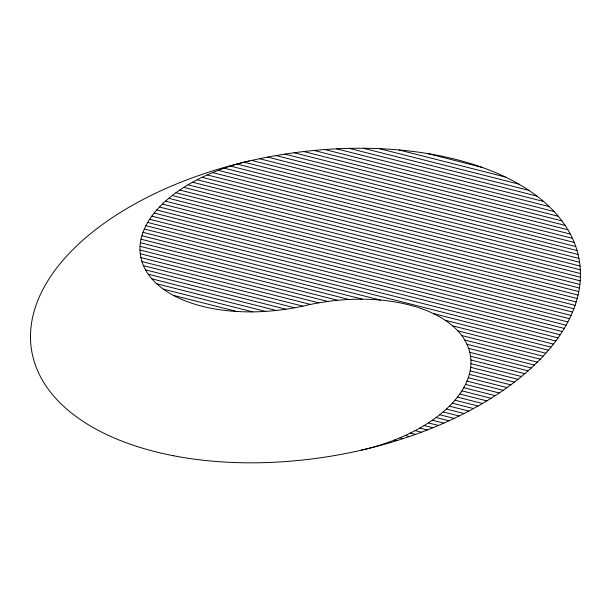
<?xml version="1.0" encoding="UTF-8"?>
<svg xmlns="http://www.w3.org/2000/svg" width="611" height="611" viewBox="0 0 611 611"><rect width="100%" height="100%" fill="white"/><g stroke="black" fill="none" stroke-linecap="round" stroke-linejoin="round"><path stroke-width="0.92" d="M427.967 153.636L482.392 167.475M399.059 149.97L505.266 176.984M379.454 148.664L518.838 184.125M363.354 148.259L528.905 190.372M349.286 148.366L536.947 196.1M336.592 148.824L543.614 201.485M324.915 149.542L549.258 206.61M314.039 150.459L554.101 211.528M303.812 151.551L558.301 216.286M294.128 152.773L561.952 220.899M284.917 154.117L565.137 225.398M276.111 155.561L567.909 229.789M267.664 157.103L570.323 234.089M259.538 158.723L572.415 238.313M251.709 160.418L574.218 242.452M244.209 162.198L575.745 246.531M237.16 164.092L577.036 250.548M230.523 166.093L578.09 254.504M224.237 168.178L578.938 258.407M218.28 170.354L579.587 262.256M212.62 172.6L580.045 266.06M207.228 174.914L580.335 269.825M202.088 177.297L580.45 273.537M197.193 179.733L580.412 277.218M192.518 182.231L580.213 280.854M188.066 184.789L579.877 284.459M183.812 187.394L579.396 288.018M179.764 190.052L578.785 291.554M175.915 192.763L578.044 295.052M172.256 195.512L577.174 298.519M168.781 198.323L576.188 301.956M165.497 201.172L575.073 305.355M162.396 204.066L573.851 308.731M159.479 207.014L572.515 312.084M156.744 210.008L571.071 315.398M154.193 213.048L569.521 318.69M151.834 216.134L567.863 321.959M149.664 219.265L566.099 325.197M147.694 222.45L564.236 328.413M145.922 225.688L562.273 331.597M144.364 228.98L560.211 334.759M143.012 232.325L558.049 337.898M141.897 235.731L555.796 341.014M141.019 239.191L380.317 300.062M433.329 313.55L553.444 344.1M140.393 242.72L362.445 299.207M445.167 320.248L551 347.17M140.041 246.317L349.057 299.489M452.53 325.808L548.457 350.21M139.988 249.991L337.776 300.307M457.776 330.826L545.829 353.227M140.263 253.748L327.824 301.46M461.702 335.515L543.103 356.221M140.889 257.598L318.812 302.85M464.681 339.96L540.284 359.192M141.928 261.546L310.525 304.431M466.941 344.222L537.375 362.14M143.44 265.617L302.766 306.149M468.606 348.331L534.373 365.065M145.51 269.833L294.662 307.776M469.775 352.318L531.28 367.959M148.259 274.217L285.887 309.227M470.523 356.198L528.095 370.839M151.872 278.822L276.241 310.464M470.898 359.978L524.818 373.695M156.668 283.733L265.411 311.396M470.944 363.675L521.443 376.521M163.274 289.102L252.778 311.87M470.676 367.295L517.983 379.332M173.272 295.327L236.747 311.48M470.126 370.846L514.424 382.112M469.324 374.329L510.773 384.869M468.278 377.743L507.023 387.603M466.995 381.111L503.181 390.314M465.498 384.411L499.24 392.995M463.787 387.664L495.208 395.661M461.878 390.864L491.068 398.296M459.762 394.019L486.83 400.9M457.463 397.119L482.484 403.481M454.974 400.174L478.039 406.04M452.293 403.176L473.487 408.568M449.429 406.139L468.828 411.073M446.381 409.049L464.055 413.548M443.151 411.913L459.167 415.992M439.737 414.732L454.156 418.405M436.132 417.504L449.032 420.788M432.336 420.223L443.785 423.14M428.349 422.896L438.408 425.455M424.156 425.523L432.893 427.738M419.765 428.09L427.242 429.991M415.159 430.602L421.453 432.206M410.325 433.062L415.503 434.383M405.261 435.46L409.408 436.514M399.953 437.797L403.138 438.606M394.37 440.065L396.699 440.661M388.504 442.257L390.078 442.662M382.318 444.373L383.265 444.617M375.788 446.404L376.239 446.511M361.468 450.147A138.758 76.383 -9.3 0 0 468.079 346.903A138.758 76.383 -9.3 0 0 305.469 305.538A138.766 76.383 -9.3 0 1 142.852 264.173A138.766 76.383 -9.3 0 1 249.464 160.93M173.356 455.714A277.524 152.773 -9.3 0 0 580.389 270.956A277.524 152.773 -9.3 0 0 162.663 189.945A277.524 152.773 -9.3 0 0 173.356 455.714"/></g></svg>
